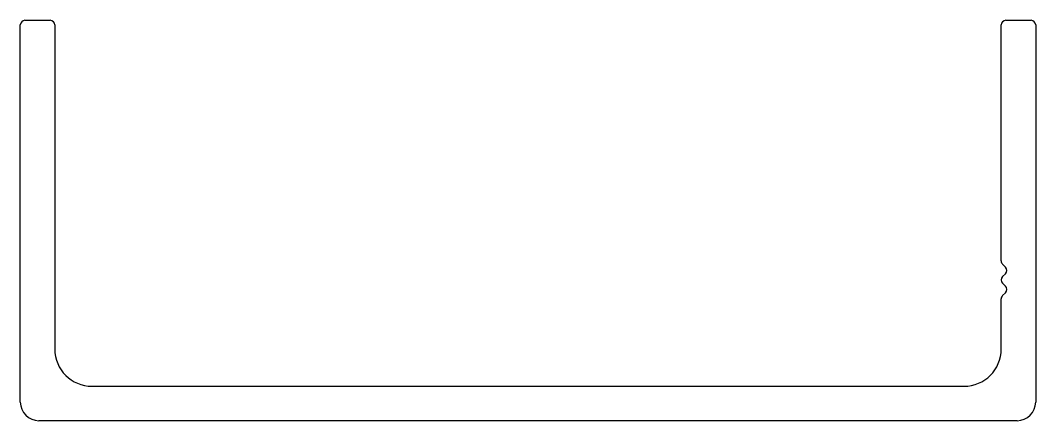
# Model space of a CAD drawing. Extents: x 1126.1 to 1180.6, y 960.3 to 981.8.
import ezdxf

# ---------------------------------------------------------------- set-up
doc = ezdxf.new("R2010")
doc.units = 0
doc.layers.get('0').update_dxf_attribs({"linetype": 'CONTINUOUS'})

msp = doc.modelspace()

# ---------------------------------------------------------------- linework, layer by layer
for p, q in [((1126.07, 961.299), (1126.07, 981.549)), ((1126.32, 981.799), (1127.67, 981.799)), ((1127.92, 981.549), (1127.92, 964.149)), ((1178.72, 968.876), (1178.72, 981.549)), ((1178.97, 981.799), (1180.32, 981.799)), ((1180.57, 981.549), (1180.57, 961.299)), ((1178.949, 968.544), (1178.793, 968.699)), ((1178.793, 968.035), (1178.949, 968.19)), ((1178.949, 967.525), (1178.793, 967.681)), ((1178.72, 964.149), (1178.72, 966.839)), ((1178.793, 967.016), (1178.949, 967.172)), ((1129.92, 962.149), (1176.72, 962.149)), ((1179.57, 960.299), (1127.07, 960.299))]:
    msp.add_line(p, q)
for centre, radius, start, end in [((1126.32, 981.549), 0.25, 90, 180), ((1127.67, 981.549), 0.25, 0, 90), ((1178.97, 981.549), 0.25, 90, 180), ((1180.32, 981.549), 0.25, 0, 90), ((1178.97, 968.876), 0.25, 180, 225), ((1178.772, 968.367), 0.25, 315, 45), ((1178.97, 967.858), 0.25, 135, 225), ((1178.772, 967.349), 0.25, 315, 45), ((1178.97, 966.839), 0.25, 135, 180), ((1129.92, 964.149), 2, 180, 270), ((1176.72, 964.149), 2, 270, 0), ((1127.07, 961.299), 1, 180, 270), ((1179.57, 961.299), 1, 270, 0)]:
    msp.add_arc(centre, radius, start, end)

doc.saveas('drawing.dxf')
